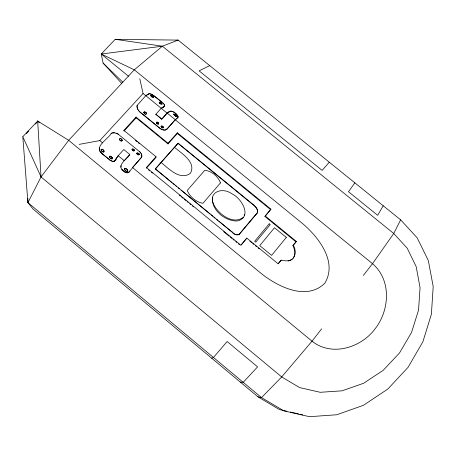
<?xml version="1.0" encoding="UTF-8"?>
<svg xmlns="http://www.w3.org/2000/svg" width="456" height="456" viewBox="0 0 456 456"><rect width="100%" height="100%" fill="white"/><g stroke="black" fill="none" stroke-linecap="round" stroke-linejoin="round"><path stroke-width="0.68" d="M165.112 130.108L166.691 129.413L175.298 119.711L167.158 113.077L161.749 119.158L155.809 114.222L161.749 119.067M161.749 119.158L167.158 113.077M136.144 117.813L124.026 131.089L123.901 130.387L136.059 117.078L136.144 117.813L168.042 143.914L168.047 143.247L177.373 132.787L270.921 209.161L264.942 216.469L295.99 241.851L296.366 241.463L265.221 216.007L270.921 209.161M167.033 128.997L175.298 119.711M168.042 143.914L177.344 133.483L177.373 132.787M171.769 182.531L155.371 169.056L178.114 143.195L254.174 205.365C256.3 207.149 258.632 210.262 257.144 213.1M137.068 105.803L137.062 107.029M137.034 106.447L137.182 105.29M141.805 156.613L141.85 155.935M244.296 215.591L244.422 214.28M212.507 197.123C211.088 210.125 224.996 221.251 237.297 220.995C252.898 217.17 241.446 198.075 232.104 193.903C221.285 186.037 206.021 193.213 215.055 206.893C220.556 215.449 233.757 224.74 243.356 217.295M158.642 123.775L158.665 123.468M156.368 122.704L156.499 122.208M143.879 112.581L144.022 112.016L144.814 111.817L146.353 112.963M146.553 113.481L145.931 114.256M132.092 149.283L132.246 150.121M132.075 149.591C132.234 148.2 134.212 149.237 134.349 150.189M134.366 150.679L134.389 150.372M122.179 140.254L121.809 140.887L121.216 140.944M119.483 139.336L119.643 138.852L120.447 138.647M163.345 127.629L163.373 127.321M136.834 153.165L136.857 153.729M136.811 153.472L137.359 152.8L138.778 153.558M139.131 154.276L138.994 154.766M139.103 154.578L139.08 154.02M257.401 212.502C257.993 209.766 256.038 207.241 254.072 205.57L178.102 143.469M141.639 157.16L141.799 156.539M112.336 158.722L111.811 157.109L110.038 156.22M124.1 160.791L129.812 154.533C127.492 158.819 116.816 164.684 122.493 170.287C123.998 171.775 126.272 173.531 128.478 172.556M124.676 168.691L125.263 170.498L127.264 171.507M137.193 105.382L145.783 95.646L167.158 113.162L170.658 111.127M178.114 143.195L155.353 168.811L231.916 231.939L218.794 221.16M114.769 132.901L112.786 132.799L111.196 133.363C108.762 138.675 93.309 146.724 101.791 153.478L110.551 160.575L112.729 161.424L114.53 161.093M121.712 83.425L103.096 63.076L101.255 54.019L115.22 39.307L178.136 40.105L400.636 219.832L393.75 233.506L372.495 263.682L363.289 275.475M238.995 234.544L256.87 213.419M286.944 411.289L279.38 409.562L257.959 396.823L33.049 209.076L27.924 202.641L41.034 176.934L68.691 140.317L134.292 69.825L162.37 46.204L178.136 40.105L176.039 40.402M239.383 234.19L256.369 213.83M156.397 122.476L156.904 122.026L158.3 122.767M158.637 123.69L158.363 124.083M134.355 150.6L133.574 151.044L132.428 150.309M146.518 113.743L145.606 114.16M292.171 259.145C288.944 261.356 284.761 261.123 281.147 260.148L278.154 263.83L246.816 238.1L241.116 245.066M143.908 112.319L144.506 111.891L145.846 112.387M383.217 205.764L377.665 215.312L348.492 191.714L354.882 182.873M139.804 78.723L143.064 93.52L145.789 95.737L149.249 93.651L151.688 94.227L161.88 102.115C162.912 103.107 165.391 104.606 164.371 106.259L161.236 108.334L164.491 106.06L163.989 104.481M141.628 157.086L128.86 172.163L129.943 171.023M161.88 102.115L154.339 95.971M163.339 127.549L163.06 127.931M161.207 126.044L161.242 127.053M161.105 126.306L162.188 125.959L163.328 127.15M164.263 106.162L162.712 107.935M264.942 216.469L265.221 216.007M167.158 113.162L167.278 112.963C170.829 108.454 176.979 113.048 178.262 117.021L175.292 119.797L303.246 224.13C318.995 237.77 337.714 262.075 324.763 283.261C306.859 300.914 278.753 287.115 262.251 274.318L132.479 167.5L141.354 157.559M293.162 258.204C295.961 254.522 294.844 249.455 292.9 245.653L295.99 241.851M175.292 119.797L177.897 117.568M114.673 160.94L118.093 155.849L123.804 149.522L129.812 154.533M118.212 155.695L114.399 161.173M173.81 114.063C174.004 115.163 176.324 117.135 177.019 116.046C176.734 114.986 173.633 112.74 173.827 114.747M257.252 212.906L256.261 214.024M321.657 328.827L312.018 341.179L281.694 376.947L261.527 397.592L257.959 396.823M278.257 263.636L281.147 260.148M292.9 245.653L296.366 241.463M246.816 238.1L240.876 245.231L146.365 167.54L156.015 156.727L123.901 130.387M167.033 128.917C164.924 131.345 161.202 129.618 159.264 127.8L139.77 111.999L138.271 110.078M329.278 162.194L322.135 170.39L199.095 70.845L209.714 65.618M116.445 158.984L114.883 160.643M155.815 114.313L161.236 108.243M79.116 144.381L99.801 140.608L143.064 93.52M22.8 136.686L37.671 121.017L68.691 140.317L312.018 341.179C331.808 357.025 361.249 347.728 375.26 328.611C389.72 309.983 391.579 279.893 372.495 263.682L134.292 69.825L101.255 54.019L162.37 46.204L393.75 233.506L407.202 248.195L416.185 266.669L420.067 287.77L418.522 310.165L411.557 332.39L399.536 352.927L383.188 370.323L363.586 383.285L342.085 390.82L320.215 392.297L299.581 387.566L281.694 376.947L41.034 176.934L22.8 136.686L27.924 202.641L261.527 397.592L283.786 410.833L309.51 416.693L336.762 414.76L363.517 405.27L387.845 389.025L408.074 367.314L422.877 341.783L431.393 314.252L433.2 286.59L428.332 260.593L417.217 237.884L400.636 219.832M26.34 133.625L28.734 131.1M35.437 124.038L36.873 122.521M101.449 149.237L101.186 149.665L101.534 150.708L102.549 151.671L103.637 151.99M103.763 151.979L104.014 151.232L103.398 150.144L101.574 149.226M109.919 156.226L109.742 156.391C109.44 157.679 111.042 159.121 112.296 158.808M124.876 168.503L124.545 168.777C124.135 170.282 126.415 172.317 127.76 171.234L127.714 170.23L126.791 169.068M127.423 171.502L127.629 171.314C127.988 169.86 126.164 168.241 124.744 168.589M128.347 172.642L128.991 172.077M239.468 234.019C237.069 236.031 233.609 233.814 231.99 231.768M132.206 149.175L132.895 148.992L134.03 149.653M134.252 150.788L132.964 150.742M158.534 123.872L157.565 124.055L156.733 123.399M136.954 153.062L138.533 153.319M138.989 154.687L137.991 154.778L136.971 153.928M163.237 127.726L162.25 127.811L161.43 127.23M120.994 165.676L120.92 167.175M109.463 159.799L111.805 161.053M149.038 93.754L145.783 95.646M101.791 153.478L109.6 159.72M99.414 147.898L99.653 150.4M148.918 93.953L149.408 93.805M211.698 358.205L213.448 357.47L227.145 341.544L257.589 366.875L243.213 382.31L240.34 382.111M112.227 133.004L111.196 133.363M110.175 156.14L109.605 156.471C109.252 157.804 111.281 159.64 112.472 158.642L112.541 158.089M288.106 261.02C295.556 259.966 296.896 250.714 293.259 245.271M238.516 234.8L235.917 234.766M173.782 114.125L175.452 114.684L176.911 116.457M114.194 161.264L112.347 161.23M138.818 154.892L137.701 154.709L136.846 153.655M161.384 126.004L163.014 126.625M150.742 95.35C151.717 95.047 154.573 97.293 153.056 97.612M112.803 132.878L114.085 132.827M158.129 124.06L157.263 123.827M127.731 172.784L124.659 171.878L121.826 169.193M164.439 130.063L162.194 129.578L159.936 128.29L139.211 111.321M115.22 39.307L162.37 46.204M114.752 132.821L116.93 133.511M290.386 412.07L298.64 413.951M300.014 414.265L302.767 414.892M145.259 114.068L145.612 114.245M157.172 122.031L158.494 123.029M150.144 93.89L152.635 95.025M110.494 156.151L112.427 157.747M125.531 168.435L126.375 168.771M171.399 111.218L172.311 111.526M116.183 133.163L118.372 134.218M144.911 113.903L145.27 114.154M120.777 138.658L122.134 140.032M120.88 140.932L119.671 139.872M162.256 127.897L161.071 126.449M175.976 116.497L174.363 115.396M161.014 104.236L159.913 103.552M235.182 234.492L233.734 233.677M117.637 133.756L139.901 151.951M151.962 97.071L152.35 97.316M173.343 112.028L174.414 112.695M144.917 113.989L143.931 112.786M120.179 140.459C120.908 141.457 122.881 141.012 121.974 139.639M153.706 95.766L154.219 96.17M101.255 54.019L128.524 76.237M177.344 133.483L270.625 209.646M174.625 147.385C181.294 153.313 196.673 162.188 190.38 173.337C180.131 180.884 168.572 168.498 161.173 162.524M136.059 117.078L168.047 143.247M135.421 140.442L137.051 141.776M138.139 142.665L139.222 143.554M249.871 241.207L251.518 242.552M252.613 243.453L253.713 244.353M255.354 245.704L256.449 246.605M258.096 247.956L259.19 248.856M172.864 183.432L174.505 184.777M175.6 185.677L176.694 186.572M178.33 187.923L179.425 188.818M181.066 190.169L210.045 213.972M211.139 214.873L212.775 216.218M213.87 217.119L214.964 218.014M216.606 219.364L217.7 220.259M148.616 169.945L149.716 170.846M151.358 172.197L152.452 173.098M179.299 195.168L180.394 196.069M181.488 196.969L183.135 198.32M184.23 199.221L185.871 200.572M186.971 201.472L188.066 202.373M189.707 203.724L190.802 204.624M192.449 205.975L193.543 206.876M223.679 231.648L229.157 236.157M230.251 237.057L231.893 238.408M232.993 239.309L234.088 240.209M235.729 241.56L236.824 242.461M238.471 243.812L239.565 244.712M99.801 140.608L102.566 142.882M118.224 155.77L124.231 160.711M41.034 176.934L37.671 121.017L39.29 122.356M175.463 113.481L177.777 115.978L178.136 117.22M151.586 96.792L150.657 95.657M101.933 153.404L99.904 150.919M232.452 232.566L233.067 233.153M156.984 123.718L156.545 123.137M144.592 113.766L143.868 112.489M139.251 151.261L140.471 152.606M121.763 139.411C121.256 138.527 119.09 138.071 119.54 139.639M132.69 150.622L132.109 149.773M162.792 103.17L163.248 103.615M103.096 63.076L122.875 82.257M159.583 103.261C157.725 101.061 161.994 102.794 161.863 104.219M146.125 112.575L146.501 113.276M119.911 140.26L119.523 139.559M138.766 153.484L138.966 153.82M140.459 152.532L140.95 153.29M138.721 110.797L137.894 109.44M140.944 153.216L141.337 153.985M37.671 121.017L38.293 122.242M137.9 109.531L137.33 108.169M158.488 122.943L158.62 123.297M156.419 122.869L156.545 123.223M134.212 149.842L134.395 150.446M163.202 126.802L163.373 127.406M138.96 153.746L139.091 154.094M141.331 153.911L141.622 154.681M137.587 108.893L137.153 107.542M141.616 154.607L141.799 155.365M158.614 123.211L158.671 123.553M156.368 122.618L156.419 122.955M146.496 113.185L146.558 113.572M137.051 106.938L137.165 107.633M146.365 167.54L146.427 168.144L156.049 157.36L156.015 156.727M141.787 155.285L141.862 156.009M27.85 198.377L27.924 202.641M101.129 149.488C100.77 150.868 102.851 152.743 104.082 151.728C104.447 150.343 102.361 148.468 101.129 149.488M161.983 104.019C157.542 103.808 159.475 99.533 161.983 104.019M153.723 97.282C149.123 97.048 151.158 92.671 153.723 97.282M286.3 237.416L271.611 255.354L259.743 245.613L274.489 227.761L286.3 237.416M269.183 223.805L254.665 241.309L255.713 242.165L270.226 224.654L269.183 223.805M220.459 182.924L202.891 203.353C196.04 201.917 189.901 196.969 187.216 190.483L204.875 170.179C211.783 171.256 218.105 176.307 220.459 182.924"/></g></svg>
